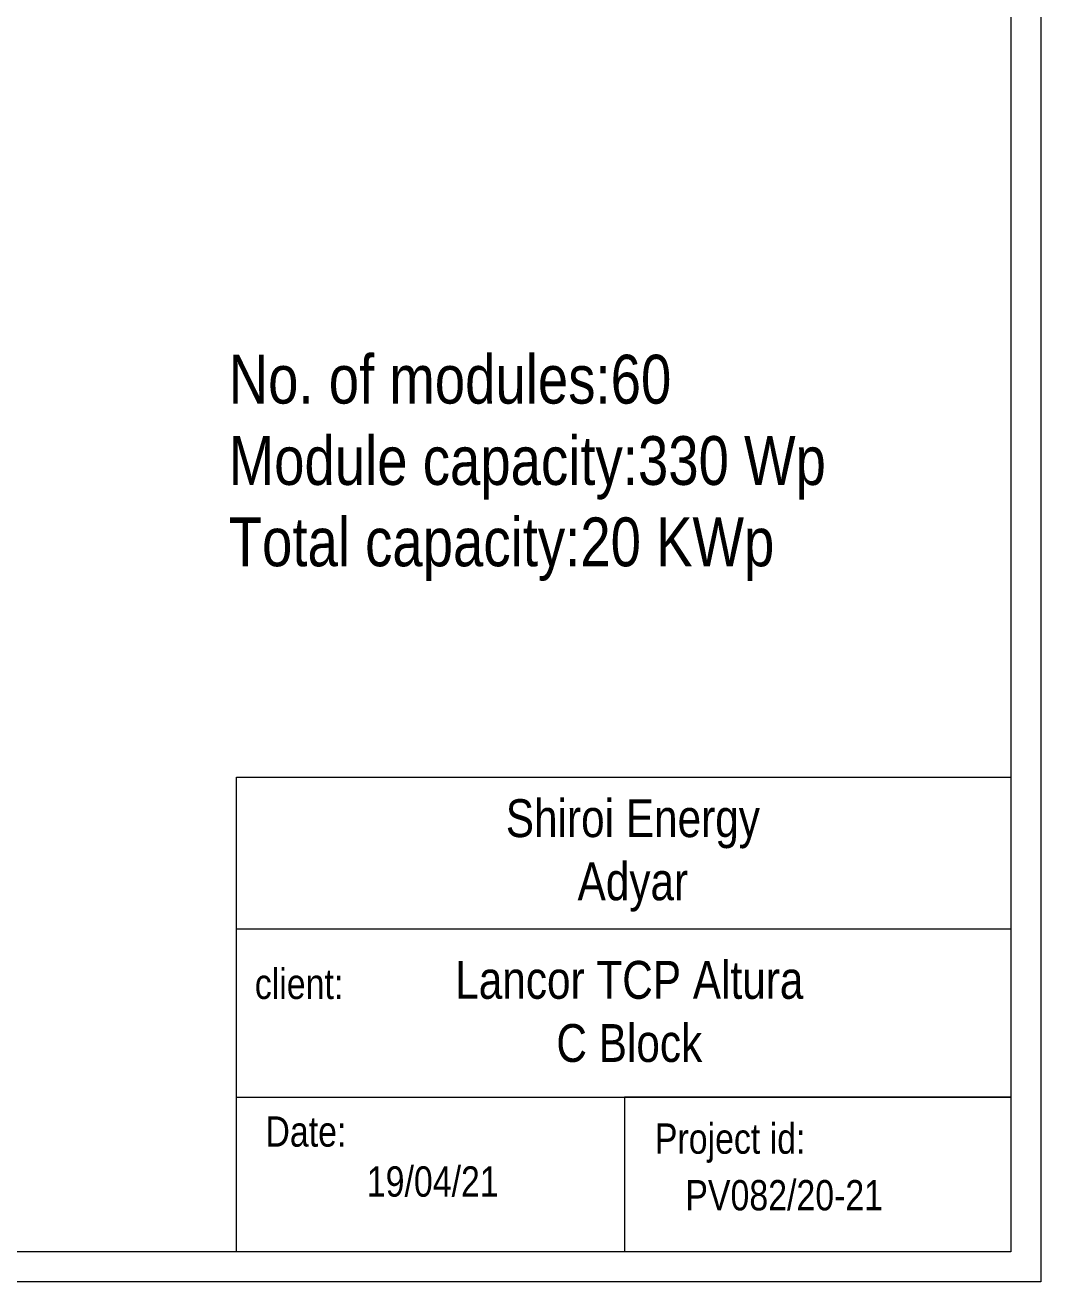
# Model space of a CAD drawing. Header units: inches. Extents: x 13 to 21264, y -72369 to -55.
# Drawn here: x 11922 to 12727, y -72369 to -71374 of the extents above; entities that cross this region are included whole.
import ezdxf

# ---------------------------------------------------------------- set-up
doc = ezdxf.new("R2010")
doc.units = ezdxf.units.IN
doc.header["$LTSCALE"] = 15
doc.header["$MEASUREMENT"] = 0
doc.layers.get('0').update_dxf_attribs({"linetype": 'CONTINUOUS', "lineweight": 13})
doc.styles.add('RS', font='', dxfattribs={"width": 0.8})
doc.styles.get('RS').set_extended_font_data('Century Gothic')

msp = doc.modelspace()

# ---------------------------------------------------------------- linework, layer by layer
at = {"color": 7, "lineweight": 0, "ltscale": 3}
for p, q in [((12703.047, -72089.619), (12089.703, -72089.619)), ((12089.703, -72222.573), (12703.047, -72222.573)), ((12703.047, -72222.573), (12397.077, -72222.573)), ((12397.077, -72222.573), (12397.077, -72345.307))]:
    msp.add_line(p, q, dxfattribs=at)
for points in [[(8961.038, -70195.499), (12726.708, -70195.499), (12726.708, -72368.968), (8961.038, -72368.968)], [(8984.699, -70219.16), (12703.047, -70219.16), (12703.047, -72345.307), (8984.699, -72345.307)], [(12703.047, -72345.307), (12089.703, -72345.307), (12089.703, -71969.251), (12703.047, -71969.251)]]:
    msp.add_lwpolyline(points, close=True, dxfattribs=at)

# ---------------------------------------------------------------- texts
at = {"color": 7, "lineweight": 0, "ltscale": 3, "attachment_point": 1, "style": 'RS'}
for s, width, gutter_width, heights, insert, char_height in [('{\\fArial|b0|i0|c0|p34;\\C7;No. of modules:60\\PModule capacity:330 Wp\\PTotal capacity:20 KWp}', 680.3493, 24.153, [274.55], (12083.604, -71634.727), 38.64513), ('\\pxqc;{\\fArial|b0|i0|c0|p34;\\C7;Shiroi Energy\\PAdyar}', 422.32419, 18.75, [0], (12192.479, -71986.729), 30), ('{\\fArial|b0|i0|c0|p34;\\C7;client:}', 140.03, 18.75, [0], (12104.252, -72120.931), 24), ('\\pxqc;{\\fArial|b0|i0|c0|p34;\\C7;Lancor TCP Altura\\PC Block}', 422.32419, 18.75, [0], (12189.649, -72114.784), 30), ('{\\fArial|b0|i0|c0|p34;\\C7;Date:}', 140.03, 18.75, [0], (12112.679, -72237.885), 24), ('{\\fArial|b0|i0|c0|p34;\\C7;Project id:}', 180.87991, 18.75, [52.795], (12421.054, -72243.488), 24), ('{\\fArial|b0|i0|c0|p34;\\C7;19/04/21}', 180.87991, 18.75, [52.795], (12192.98, -72277.479), 24), ('{\\fArial|b0|i0|c0|p34;\\C7;PV082/20-21}', 180.87991, 18.75, [52.795], (12445.178, -72288.336), 24)]:
    msp.add_mtext_dynamic_manual_height_columns(s, width=width, gutter_width=gutter_width, heights=heights, dxfattribs=dict(at, insert=insert, char_height=char_height))

doc.saveas('drawing.dxf')
